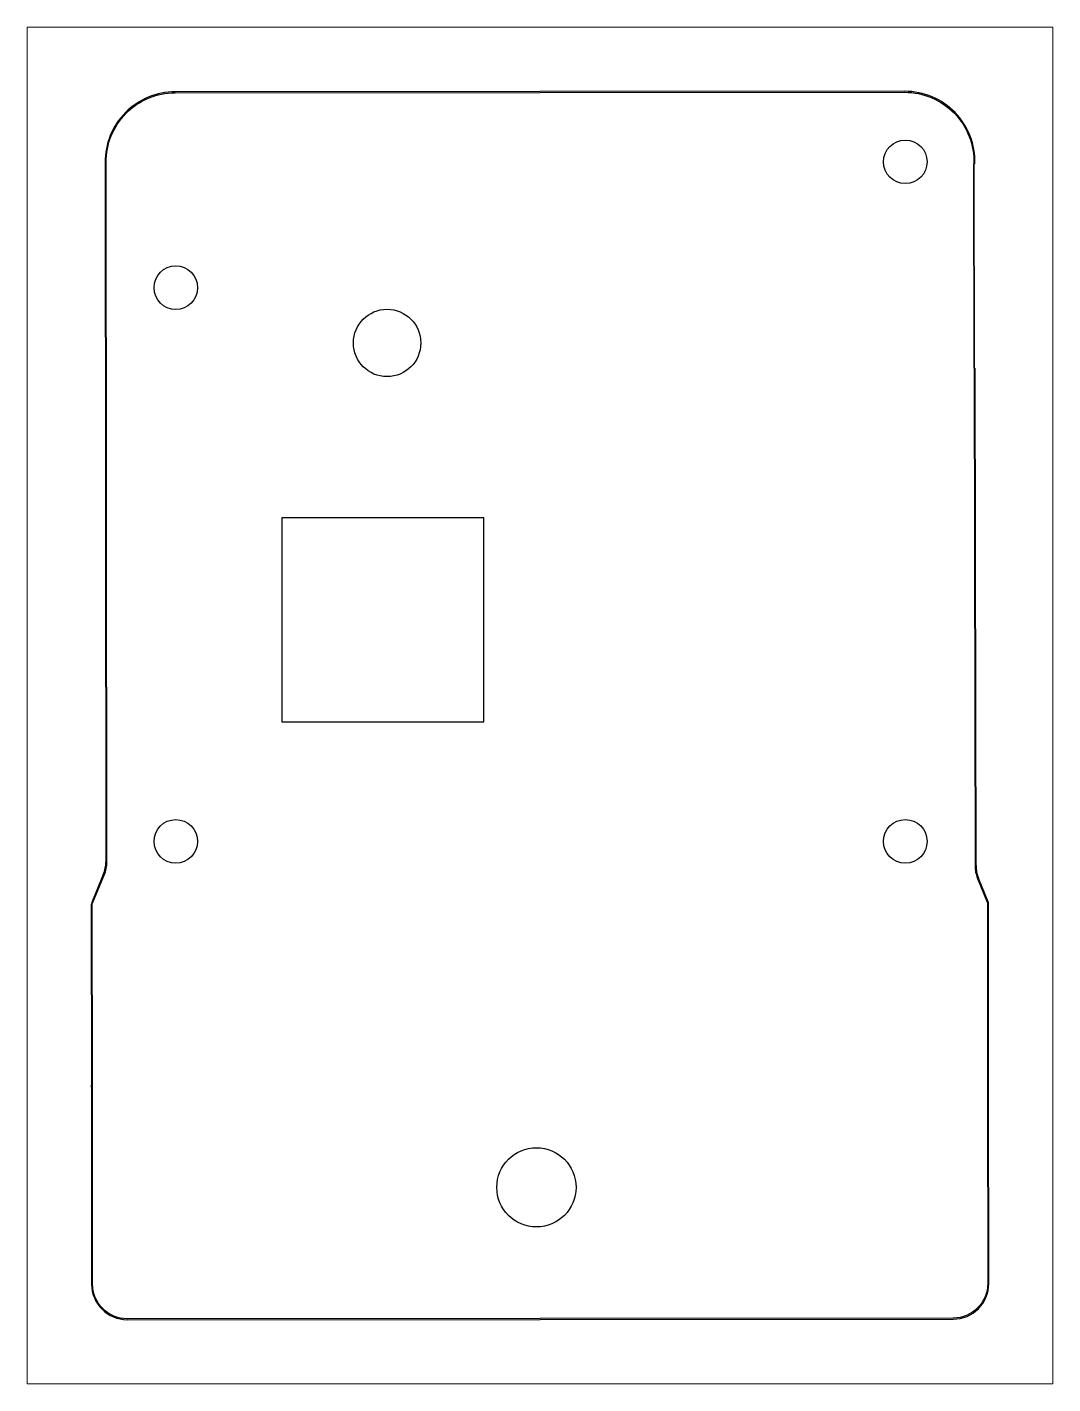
# Paper-space layout 'Layout1' of a CAD drawing. Header units: millimetres. Extents: x 0 to 51.8, y 0 to 68.5.
# The model-space entities are those that its viewports show. They can reach past a viewport. Long polylines and large blocks are cut down to what shows.
import ezdxf

# ---------------------------------------------------------------- set-up
doc = ezdxf.new("R2010")
doc.units = ezdxf.units.MM

msp = doc.modelspace()

# ---------------------------------------------------------------- linework, layer by layer
at = {"color": 18, "linetype": 'Continuous', "lineweight": 25, "true_color": 0x000000}
for points in [[(44.307, 65.224), (7.476, 65.2)], [(3.938, 61.627), (3.978, 26.35)], [(47.814, 51.251), (47.797, 61.571)], [(47.879, 42.078), (47.864, 51.251)], [(47.906, 26.157), (47.879, 42.078)], [(3.847, 25.695), (3.26, 24.283)], [(48.516, 24.33), (48.031, 25.519)], [(3.237, 24.168), (3.245, 15.064)], [(48.544, 14.891), (48.538, 24.217)], [(3.245, 14.964), (3.245, 15.064)], [(3.245, 14.964), (3.255, 5.035)], [(48.544, 14.791), (48.544, 14.891)], [(48.55, 5.066), (48.544, 14.791)], [(5.056, 3.237), (46.752, 3.265)]]:
    msp.add_lwpolyline(points, dxfattribs=at)
msp.add_lwpolyline([(23.06, 43.699), (12.86, 43.699), (12.86, 33.399), (23.06, 33.399), (23.06, 43.699)], close=True, dxfattribs=at)
for points, knots in [([(46.752, 3.315), (47.718, 3.316), (48.501, 4.1), (48.5, 5.066), (48.5, 5.066), (48.494, 14.791), (48.494, 14.791), (48.494, 14.791), (48.494, 14.891), (48.494, 14.891), (48.494, 14.891), (48.488, 24.216), (48.488, 24.216), (48.488, 24.249), (48.482, 24.281), (48.47, 24.311), (48.47, 24.311), (47.985, 25.5), (47.985, 25.5), (47.9, 25.709), (47.856, 25.932), (47.856, 26.157), (47.856, 26.157), (47.829, 42.078), (47.829, 42.078), (47.829, 42.078), (47.814, 51.251), (47.814, 51.251), (47.814, 51.251), (47.797, 61.571), (47.797, 61.571), (47.828, 62.516), (47.473, 63.433), (46.815, 64.112), (46.157, 64.791), (45.252, 65.174), (44.307, 65.174), (44.307, 65.174), (7.476, 65.15), (7.476, 65.15), (6.545, 65.15), (5.652, 64.777), (4.997, 64.116), (4.342, 63.454), (3.979, 62.558), (3.988, 61.627), (3.988, 61.627), (4.028, 26.35), (4.028, 26.35), (4.028, 26.119), (3.983, 25.889), (3.894, 25.675), (3.894, 25.675), (3.306, 24.264), (3.306, 24.264), (3.293, 24.234), (3.287, 24.201), (3.287, 24.168), (3.287, 24.168), (3.295, 15.064), (3.295, 15.064), (3.295, 15.064), (3.295, 14.964), (3.295, 14.964), (3.295, 14.964), (3.305, 5.035), (3.305, 5.035), (3.306, 4.069), (4.09, 3.286), (5.056, 3.287), (5.056, 3.287), (46.752, 3.315), (46.752, 3.315)], [0, 0, 0, 0, 1, 1, 1, 2, 2, 2, 3, 3, 3, 4, 4, 4, 5, 5, 5, 6, 6, 6, 7, 7, 7, 8, 8, 8, 9, 9, 9, 10, 10, 10, 11, 11, 11, 12, 12, 12, 13, 13, 13, 14, 14, 14, 15, 15, 15, 16, 16, 16, 17, 17, 17, 18, 18, 18, 19, 19, 19, 20, 20, 20, 21, 21, 21, 22, 22, 22, 23, 23, 23, 24, 24, 24, 24]), ([(7.476, 65.2), (6.531, 65.2), (5.626, 64.822), (4.962, 64.151), (4.298, 63.48), (3.929, 62.571), (3.938, 61.627)], [0, 0, 0, 0, 1, 1, 1, 2, 2, 2, 2]), ([(47.847, 61.57), (47.878, 62.528), (47.519, 63.458), (46.851, 64.147), (46.184, 64.836), (45.266, 65.224), (44.307, 65.224)], [0, 0, 0, 0, 1, 1, 1, 2, 2, 2, 2]), ([(44.336, 60.563), (44.943, 60.563), (45.436, 61.056), (45.436, 61.663), (45.436, 62.27), (44.943, 62.763), (44.336, 62.763), (43.729, 62.763), (43.236, 62.27), (43.236, 61.663), (43.236, 61.056), (43.729, 60.563), (44.336, 60.563)], [0, 0, 0, 0, 1, 1, 1, 2, 2, 2, 3, 3, 3, 4, 4, 4, 4]), ([(7.506, 54.213), (8.113, 54.213), (8.606, 54.706), (8.606, 55.313), (8.606, 55.92), (8.113, 56.413), (7.506, 56.413), (6.899, 56.413), (6.406, 55.92), (6.406, 55.313), (6.406, 54.706), (6.899, 54.213), (7.506, 54.213)], [0, 0, 0, 0, 1, 1, 1, 2, 2, 2, 3, 3, 3, 4, 4, 4, 4]), ([(18.174, 50.824), (19.113, 50.824), (19.874, 51.586), (19.874, 52.524), (19.874, 53.463), (19.113, 54.224), (18.174, 54.224), (17.236, 54.224), (16.474, 53.463), (16.474, 52.524), (16.474, 51.586), (17.236, 50.824), (18.174, 50.824)], [0, 0, 0, 0, 1, 1, 1, 2, 2, 2, 3, 3, 3, 4, 4, 4, 4]), ([(7.506, 26.273), (8.113, 26.273), (8.606, 26.766), (8.606, 27.373), (8.606, 27.98), (8.113, 28.473), (7.506, 28.473), (6.899, 28.473), (6.406, 27.98), (6.406, 27.373), (6.406, 26.766), (6.899, 26.273), (7.506, 26.273)], [0, 0, 0, 0, 1, 1, 1, 2, 2, 2, 3, 3, 3, 4, 4, 4, 4]), ([(44.336, 26.273), (44.943, 26.273), (45.436, 26.766), (45.436, 27.373), (45.436, 27.98), (44.943, 28.473), (44.336, 28.473), (43.729, 28.473), (43.236, 27.98), (43.236, 27.373), (43.236, 26.766), (43.729, 26.273), (44.336, 26.273)], [0, 0, 0, 0, 1, 1, 1, 2, 2, 2, 3, 3, 3, 4, 4, 4, 4]), ([(25.714, 7.916), (26.818, 7.916), (27.714, 8.812), (27.714, 9.916), (27.714, 11.02), (26.818, 11.916), (25.714, 11.916), (24.61, 11.916), (23.714, 11.02), (23.714, 9.916), (23.714, 8.812), (24.61, 7.916), (25.714, 7.916)], [0, 0, 0, 0, 1, 1, 1, 2, 2, 2, 3, 3, 3, 4, 4, 4, 4])]:
    msp.add_open_spline(points, degree=3, knots=knots, dxfattribs=at)
for points in [[(3.847, 25.695), (3.934, 25.902), (3.978, 26.125), (3.978, 26.35)], [(47.906, 26.157), (47.906, 25.938), (47.949, 25.721), (48.031, 25.519)], [(3.26, 24.283), (3.245, 24.247), (3.237, 24.208), (3.237, 24.168)], [(48.538, 24.217), (48.538, 24.255), (48.531, 24.294), (48.516, 24.33)], [(3.255, 5.035), (3.256, 4.041), (4.062, 3.236), (5.056, 3.237)], [(46.752, 3.265), (47.746, 3.266), (48.551, 4.072), (48.55, 5.066)]]:
    msp.add_open_spline(points, degree=3, dxfattribs=at)

psp = doc.layouts.get("Layout1")

# ---------------------------------------------------------------- viewports
at = {"layer": '0'}
psp.add_viewport(center=(25.894, 34.23), size=(51.787, 68.4605), view_center_point=(25.894, 34.23), view_height=68.4605, dxfattribs=at)

doc.saveas('drawing.dxf')
